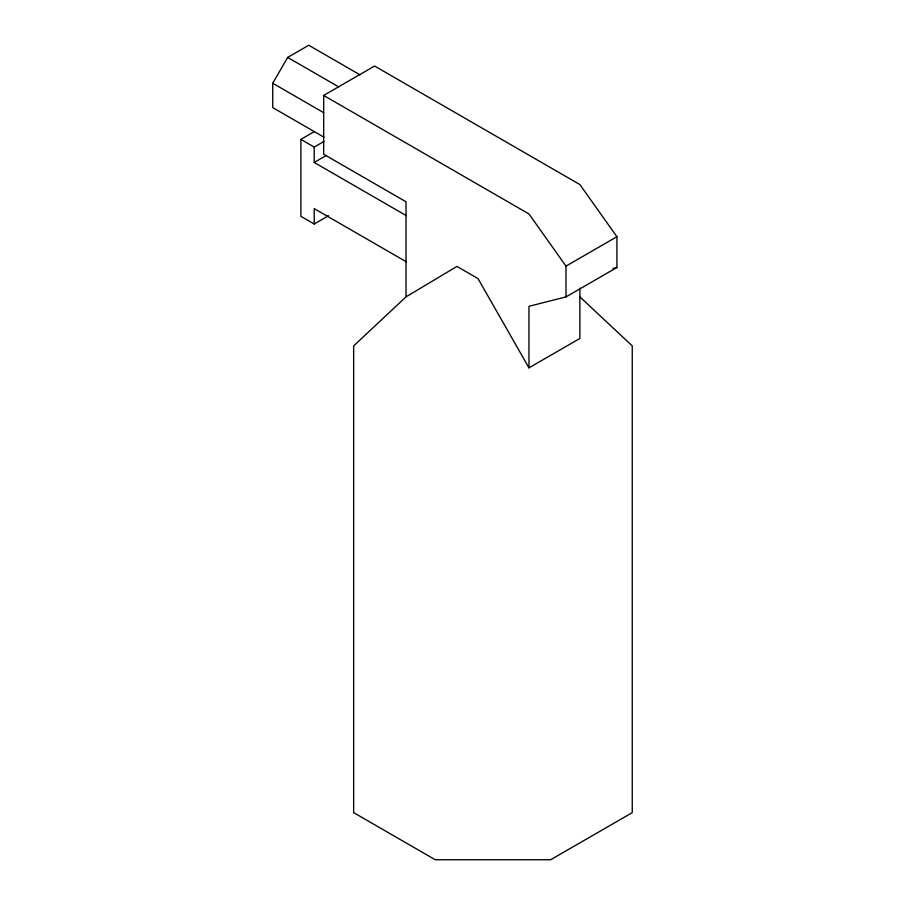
<?xml version="1.0" encoding="UTF-8"?>
<svg xmlns="http://www.w3.org/2000/svg" width="905" height="905" viewBox="0 0 905 905"><rect width="100%" height="100%" fill="white"/><g stroke="black" fill="none" stroke-linecap="round" stroke-linejoin="round"><path stroke-width="1.36" d="M324.013 137.209L272.744 107.616L272.744 83.26L287.666 57.422L308.752 45.25L360.043 74.866M579.879 288.084L579.879 338.447L528.961 367.849L478.032 278.593L456.946 266.421L406.017 296.874L353.651 345.902L353.651 812.633L435.248 859.75L550.647 859.75L632.256 812.633L632.256 345.902L580.094 297.066M406.017 296.874L406.017 201.781L323.673 154.235L323.673 95.444L374.591 66.042L579.879 184.563L616.916 236.714L616.916 267.495L565.987 296.897L528.961 306.297L528.961 367.849M328.594 215.707L314.205 224.021L300.879 216.318L300.879 139.381L314.318 131.621M300.879 139.381L314.205 147.074L323.979 141.429M314.205 147.074L314.205 162.459L326.196 155.536M565.987 296.897L565.987 266.115L616.916 236.714M612.945 268.502L616.916 267.495M287.666 57.422L338.583 86.823M323.673 95.444L528.961 213.953L565.987 266.115M272.744 83.26L323.673 112.661M314.205 162.459L406.277 215.616M406.277 261.783L314.205 208.625L314.205 224.021"/></g></svg>
